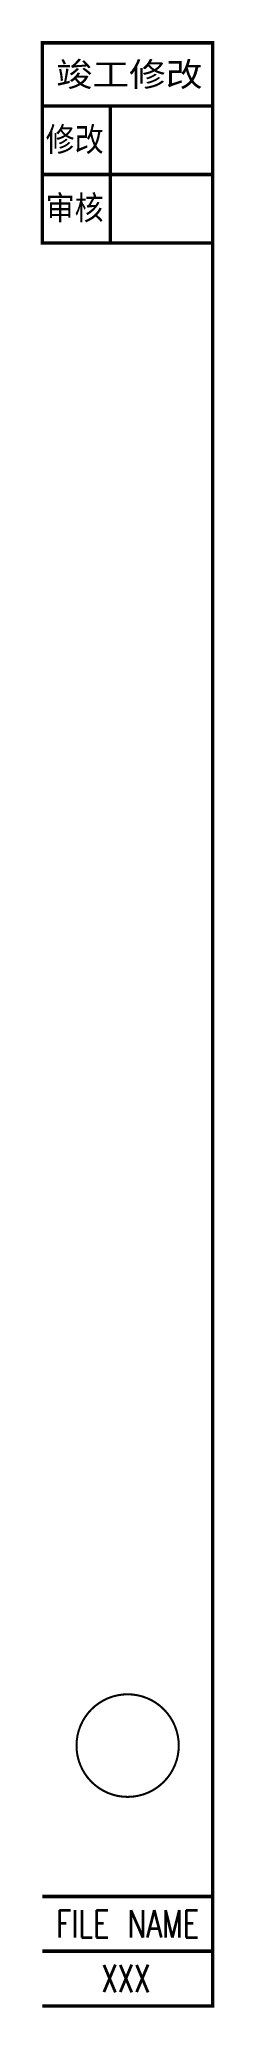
# Model space of a CAD drawing. Extents: x 0 to 25, y 5 to 293.
import ezdxf
from ezdxf.enums import TextEntityAlignment as Align

# ---------------------------------------------------------------- set-up
doc = ezdxf.new("R2010")
doc.units = 0
doc.layers.get('0').update_dxf_attribs({"linetype": 'CONTINUOUS'})
doc.styles.add('HZ', font='TXT', dxfattribs={"width": 0.7, "bigfont": 'HZTXT'})

msp = doc.modelspace()

# ---------------------------------------------------------------- linework, layer by layer
msp.add_line((0, 5), (0, 5))
at = {"const_width": 0.5}
for points in [[(0, 292.26), (0, 262.51)], [(0, 292), (25, 292), (25, 5), (0, 5)], [(0, 292), (25, 292)], [(0, 282.75), (25, 282.75)], [(10, 282.75), (10, 262.75)], [(0, 272.75), (25, 272.75)], [(0, 262.75), (25, 262.75)], [(0, 21), (25, 21)], [(0, 13), (25, 13)]]:
    msp.add_lwpolyline(points, dxfattribs=at)
at = {"const_width": 0.3}
msp.add_lwpolyline([(12.52, 50.56, -1), (12.52, 35.56, -1), (12.52, 50.56)], format="xyb", dxfattribs=at)

# ---------------------------------------------------------------- texts
at = {"style": 'HZ'}
for s, width, p, p2 in [('竣工修改', 0.985636, (2, 285.25), (23.5, 285.25)), ('修改', 0.800879, (0.5, 275.75), (9, 275.75)), ('审核', 0.804924, (0.5, 265.75), (9, 265.75)), ('FILE NAME', 0.63, (2, 15), (23, 15))]:
    msp.add_text(s, height=4, dxfattribs=dict(at, width=width)).set_placement(p, p2, align=Align.FIT)
at = {"style": 'HZ', "width": 0.7}
msp.add_text('XXX', height=4, dxfattribs=at).set_placement((12.25, 9), align=Align.MIDDLE)

doc.saveas('drawing.dxf')
